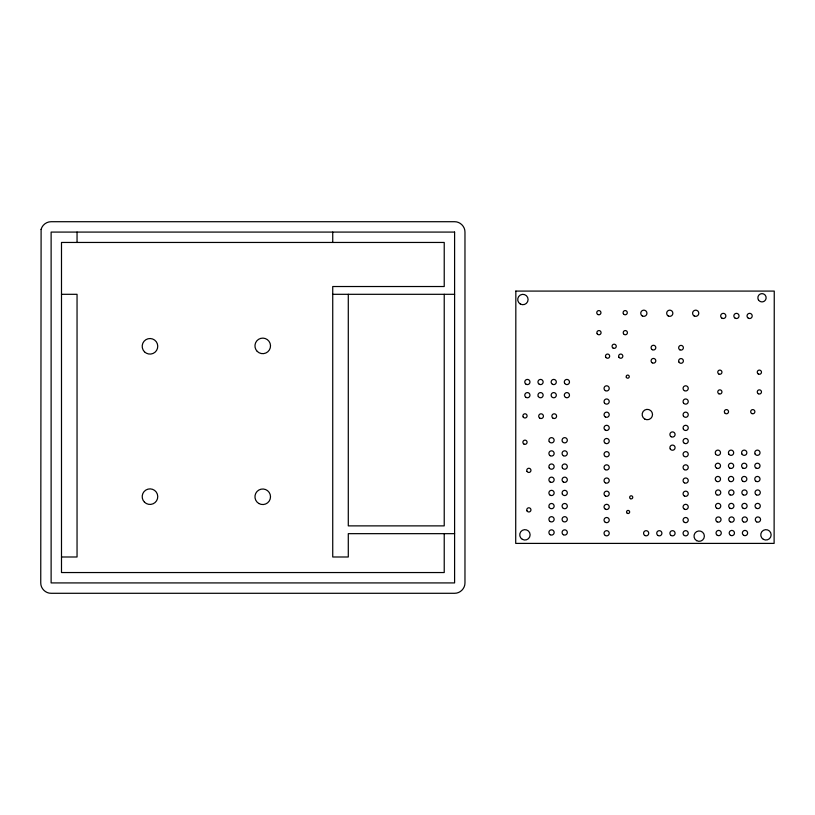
<?xml version="1.0" encoding="UTF-8"?>
<svg xmlns="http://www.w3.org/2000/svg" width="815" height="815" viewBox="0 0 815 815"><rect width="100%" height="100%" fill="white"/><g stroke="black" fill="none" stroke-linecap="round" stroke-linejoin="round"><path stroke-width="1.22" d="M61.492 294.307L77.048 294.307L77.048 556.991L61.492 556.991M332.734 294.307L454.597 294.307M454.597 533.662L348.29 533.662L348.29 556.991L332.734 556.991L332.734 286.523L444.226 286.523L444.226 242.452L61.492 242.452L61.492 572.548L444.226 572.548L444.226 533.662M444.226 294.307L444.226 525.879L348.29 525.879L348.29 294.307M332.734 232.081L332.734 242.452M77.048 232.081L77.048 242.452M515.834 291.087L515.712 543.401L774.118 543.401L774.25 291.087L515.834 291.087M41.107 229.392L40.75 582.919C40.648 588.481 45.559 593.391 51.121 593.289L454.597 593.289C460.149 593.391 465.059 588.481 464.968 582.919L464.968 232.081C465.059 226.519 460.149 221.609 454.597 221.711L51.121 221.711C46.537 221.67 42.237 224.96 41.107 229.392M454.597 232.081L51.121 232.081L51.121 582.919L454.597 582.919L454.597 232.081M144.469 502.152A7.773 7.773 0 0 0 157.489 498.668A7.773 7.773 0 0 0 147.963 489.143A7.773 7.773 0 0 0 144.469 502.152M144.469 351.805A7.773 7.773 0 0 0 157.489 348.321A7.773 7.773 0 0 0 147.963 338.796A7.773 7.773 0 0 0 144.469 351.805M258.844 503.507A7.773 7.773 0 0 0 270.509 496.773A7.773 7.773 0 0 0 258.844 490.039A7.773 7.773 0 0 0 258.844 503.507M257.234 351.387A7.773 7.773 0 0 0 270.244 347.903A7.773 7.773 0 0 0 260.719 338.378A7.773 7.773 0 0 0 257.234 351.387M756.076 481.329A2.639 2.639 0 0 0 760.028 479.057A2.639 2.639 0 0 0 756.076 476.775A2.639 2.639 0 0 0 756.076 481.329M522.334 539.336A5.185 5.185 0 0 0 530.117 534.844A5.185 5.185 0 0 0 522.334 530.351A5.185 5.185 0 0 0 522.334 539.336M743.433 521.845A2.639 2.639 0 0 0 747.386 519.562A2.639 2.639 0 0 0 743.433 517.28A2.639 2.639 0 0 0 743.433 521.845M763.36 539.336A5.185 5.185 0 0 0 771.143 534.844A5.185 5.185 0 0 0 763.36 530.351A5.185 5.185 0 0 0 763.36 539.336M728.773 454.057A2.639 2.639 0 0 0 733.337 454.057A2.639 2.639 0 0 0 731.055 450.104A2.639 2.639 0 0 0 728.773 454.057M605.341 482.826A2.588 2.588 0 0 0 609.233 480.575A2.588 2.588 0 0 0 605.341 478.334A2.588 2.588 0 0 0 605.341 482.826M605.341 456.481A2.588 2.588 0 0 0 609.233 454.24A2.588 2.588 0 0 0 605.341 451.989A2.588 2.588 0 0 0 605.341 456.481M527.03 471.416A2.109 2.109 0 0 0 530.677 471.416A2.109 2.109 0 0 0 528.854 468.258A2.109 2.109 0 0 0 527.03 471.416M550.207 495.225A2.639 2.639 0 0 0 554.159 492.943A2.639 2.639 0 0 0 550.207 490.661A2.639 2.639 0 0 0 550.207 495.225M668.218 315.935A3.097 3.097 0 0 0 672.864 313.255A3.097 3.097 0 0 0 668.218 310.566A3.097 3.097 0 0 0 668.218 315.935M683.418 402.844A2.588 2.588 0 0 0 687.911 402.844A2.588 2.588 0 0 0 685.659 398.963A2.588 2.588 0 0 0 683.418 402.844M758.317 393.757A2.109 2.109 0 0 0 761.475 391.944A2.109 2.109 0 0 0 758.317 390.12A2.109 2.109 0 0 0 758.317 393.757M730.515 535.323A2.639 2.639 0 0 0 734.468 533.041A2.639 2.639 0 0 0 730.515 530.759A2.639 2.639 0 0 0 730.515 535.323M735.15 318.186A2.588 2.588 0 0 0 739.042 315.945A2.588 2.588 0 0 0 735.15 313.694A2.588 2.588 0 0 0 735.15 318.186M550.207 482.052A2.639 2.639 0 0 0 554.159 479.77A2.639 2.639 0 0 0 550.207 477.488A2.639 2.639 0 0 0 550.207 482.052M520.316 304.015A5.185 5.185 0 0 0 528.089 299.523A5.185 5.185 0 0 0 520.316 295.03A5.185 5.185 0 0 0 520.316 304.015M758.408 299.839A4.146 4.146 0 0 0 765.591 299.839A4.146 4.146 0 0 0 762.005 293.624A4.146 4.146 0 0 0 758.408 299.839M644.746 419.032A5.185 5.185 0 0 0 652.52 414.54A5.185 5.185 0 0 0 644.746 410.047A5.185 5.185 0 0 0 644.746 419.032M696.601 540.63A5.185 5.185 0 0 0 704.374 536.138A5.185 5.185 0 0 0 696.601 531.645A5.185 5.185 0 0 0 696.601 540.63M627.326 513.328A1.559 1.559 0 0 0 629.659 511.983A1.559 1.559 0 0 0 627.326 510.628A1.559 1.559 0 0 0 627.326 513.328M630.433 498.678A1.559 1.559 0 0 0 632.766 497.333A1.559 1.559 0 0 0 630.433 495.989A1.559 1.559 0 0 0 630.433 498.678M626.368 377.416A1.559 1.559 0 0 0 629.058 377.416A1.559 1.559 0 0 0 627.713 375.083A1.559 1.559 0 0 0 626.368 377.416M694.146 315.935A3.097 3.097 0 0 0 698.791 313.255A3.097 3.097 0 0 0 694.146 310.566A3.097 3.097 0 0 0 694.146 315.935M642.291 315.935A3.097 3.097 0 0 0 646.937 313.255A3.097 3.097 0 0 0 642.291 310.566A3.097 3.097 0 0 0 642.291 315.935M678.966 362.115A2.374 2.374 0 0 0 683.072 362.115A2.374 2.374 0 0 0 681.014 358.559A2.374 2.374 0 0 0 678.966 362.115M679.832 349.808A2.374 2.374 0 0 0 683.388 347.761A2.374 2.374 0 0 0 679.832 345.703A2.374 2.374 0 0 0 679.832 349.808M748.323 318.186A2.588 2.588 0 0 0 752.214 315.945A2.588 2.588 0 0 0 748.323 313.694A2.588 2.588 0 0 0 748.323 318.186M721.978 318.186A2.588 2.588 0 0 0 725.87 315.945A2.588 2.588 0 0 0 721.978 313.694A2.588 2.588 0 0 0 721.978 318.186M623.495 333.722A2.109 2.109 0 0 0 627.143 333.722A2.109 2.109 0 0 0 625.319 330.564A2.109 2.109 0 0 0 623.495 333.722M597.15 333.722A2.109 2.109 0 0 0 600.798 333.722A2.109 2.109 0 0 0 598.974 330.564A2.109 2.109 0 0 0 597.15 333.722M623.373 313.734A2.109 2.109 0 0 0 627.02 313.734A2.109 2.109 0 0 0 625.197 310.576A2.109 2.109 0 0 0 623.373 313.734M597.803 314.509A2.109 2.109 0 0 0 600.961 312.685A2.109 2.109 0 0 0 597.803 310.861A2.109 2.109 0 0 0 597.803 314.509M523.169 416.944A2.109 2.109 0 0 0 526.816 416.944A2.109 2.109 0 0 0 524.992 413.786A2.109 2.109 0 0 0 523.169 416.944M523.933 444.063A2.109 2.109 0 0 0 527.091 442.239A2.109 2.109 0 0 0 523.933 440.416A2.109 2.109 0 0 0 523.933 444.063M724.616 412.747A2.109 2.109 0 0 0 728.264 412.747A2.109 2.109 0 0 0 726.44 409.588A2.109 2.109 0 0 0 724.616 412.747M751.725 413.521A2.109 2.109 0 0 0 754.884 411.697A2.109 2.109 0 0 0 751.725 409.874A2.109 2.109 0 0 0 751.725 413.521M716.568 468.116A2.639 2.639 0 0 0 720.521 465.834A2.639 2.639 0 0 0 716.568 463.552A2.639 2.639 0 0 0 716.568 468.116M729.741 468.116A2.639 2.639 0 0 0 733.694 465.834A2.639 2.639 0 0 0 729.741 463.552A2.639 2.639 0 0 0 729.741 468.116M742.913 468.116A2.639 2.639 0 0 0 746.866 465.834A2.639 2.639 0 0 0 742.913 463.552A2.639 2.639 0 0 0 742.913 468.116M756.076 468.116A2.639 2.639 0 0 0 760.028 465.834A2.639 2.639 0 0 0 756.076 463.552A2.639 2.639 0 0 0 756.076 468.116M716.568 481.329A2.639 2.639 0 0 0 720.521 479.057A2.639 2.639 0 0 0 716.568 476.775A2.639 2.639 0 0 0 716.568 481.329M729.741 481.329A2.639 2.639 0 0 0 733.694 479.057A2.639 2.639 0 0 0 729.741 476.775A2.639 2.639 0 0 0 729.741 481.329M742.913 481.329A2.639 2.639 0 0 0 746.866 479.057A2.639 2.639 0 0 0 742.913 476.775A2.639 2.639 0 0 0 742.913 481.329M715.601 454.057A2.639 2.639 0 0 0 720.165 454.057A2.639 2.639 0 0 0 717.883 450.104A2.639 2.639 0 0 0 715.601 454.057M741.945 454.057A2.639 2.639 0 0 0 746.509 454.057A2.639 2.639 0 0 0 744.227 450.104A2.639 2.639 0 0 0 741.945 454.057M755.118 454.057A2.639 2.639 0 0 0 759.682 454.057A2.639 2.639 0 0 0 757.4 450.104A2.639 2.639 0 0 0 755.118 454.057M717.343 535.323A2.639 2.639 0 0 0 721.295 533.041A2.639 2.639 0 0 0 717.343 530.759A2.639 2.639 0 0 0 717.343 535.323M743.677 535.323A2.639 2.639 0 0 0 747.63 533.041A2.639 2.639 0 0 0 743.677 530.759A2.639 2.639 0 0 0 743.677 535.323M716.823 494.848A2.639 2.639 0 0 0 720.776 492.566A2.639 2.639 0 0 0 716.823 490.284A2.639 2.639 0 0 0 716.823 494.848M729.995 494.848A2.639 2.639 0 0 0 733.948 492.566A2.639 2.639 0 0 0 729.995 490.284A2.639 2.639 0 0 0 729.995 494.848M743.168 494.848A2.639 2.639 0 0 0 747.121 492.566A2.639 2.639 0 0 0 743.168 490.284A2.639 2.639 0 0 0 743.168 494.848M756.34 494.848A2.639 2.639 0 0 0 760.293 492.566A2.639 2.639 0 0 0 756.34 490.284A2.639 2.639 0 0 0 756.34 494.848M716.823 508.275A2.639 2.639 0 0 0 720.776 505.993A2.639 2.639 0 0 0 716.823 503.711A2.639 2.639 0 0 0 716.823 508.275M729.995 508.275A2.639 2.639 0 0 0 733.948 505.993A2.639 2.639 0 0 0 729.995 503.711A2.639 2.639 0 0 0 729.995 508.275M743.168 508.275A2.639 2.639 0 0 0 747.121 505.993A2.639 2.639 0 0 0 743.168 503.711A2.639 2.639 0 0 0 743.168 508.275M756.34 508.275A2.639 2.639 0 0 0 760.293 505.993A2.639 2.639 0 0 0 756.34 503.711A2.639 2.639 0 0 0 756.34 508.275M717.088 521.845A2.639 2.639 0 0 0 721.041 519.562A2.639 2.639 0 0 0 717.088 517.28A2.639 2.639 0 0 0 717.088 521.845M730.26 521.845A2.639 2.639 0 0 0 734.213 519.562A2.639 2.639 0 0 0 730.26 517.28A2.639 2.639 0 0 0 730.26 521.845M756.605 521.845A2.639 2.639 0 0 0 760.558 519.562A2.639 2.639 0 0 0 756.605 517.28A2.639 2.639 0 0 0 756.605 521.845M670.246 448.943A2.588 2.588 0 0 0 674.739 448.943A2.588 2.588 0 0 0 672.497 445.061A2.588 2.588 0 0 0 670.246 448.943M671.193 436.728A2.588 2.588 0 0 0 675.085 434.477A2.588 2.588 0 0 0 671.193 432.235A2.588 2.588 0 0 0 671.193 436.728M644.859 535.506A2.588 2.588 0 0 0 648.74 533.265A2.588 2.588 0 0 0 644.859 531.013A2.588 2.588 0 0 0 644.859 535.506M658.021 535.506A2.588 2.588 0 0 0 661.912 533.265A2.588 2.588 0 0 0 658.021 531.013A2.588 2.588 0 0 0 658.021 535.506M671.193 535.506A2.588 2.588 0 0 0 675.085 533.265A2.588 2.588 0 0 0 671.193 531.013A2.588 2.588 0 0 0 671.193 535.506M684.366 390.63A2.588 2.588 0 0 0 688.257 388.378A2.588 2.588 0 0 0 684.366 386.137A2.588 2.588 0 0 0 684.366 390.63M683.418 416.017A2.588 2.588 0 0 0 687.911 416.017A2.588 2.588 0 0 0 685.659 412.135A2.588 2.588 0 0 0 683.418 416.017M683.418 429.189A2.588 2.588 0 0 0 687.911 429.189A2.588 2.588 0 0 0 685.659 425.298A2.588 2.588 0 0 0 683.418 429.189M684.366 443.309A2.588 2.588 0 0 0 688.257 441.068A2.588 2.588 0 0 0 684.366 438.816A2.588 2.588 0 0 0 684.366 443.309M684.366 456.481A2.588 2.588 0 0 0 688.257 454.24A2.588 2.588 0 0 0 684.366 451.989A2.588 2.588 0 0 0 684.366 456.481M684.366 469.654A2.588 2.588 0 0 0 688.257 467.403A2.588 2.588 0 0 0 684.366 465.161A2.588 2.588 0 0 0 684.366 469.654M684.366 482.826A2.588 2.588 0 0 0 688.257 480.575A2.588 2.588 0 0 0 684.366 478.334A2.588 2.588 0 0 0 684.366 482.826M684.366 495.989A2.588 2.588 0 0 0 688.257 493.747A2.588 2.588 0 0 0 684.366 491.506A2.588 2.588 0 0 0 684.366 495.989M684.366 509.161A2.588 2.588 0 0 0 688.257 506.92A2.588 2.588 0 0 0 684.366 504.668A2.588 2.588 0 0 0 684.366 509.161M684.366 522.334A2.588 2.588 0 0 0 688.257 520.092A2.588 2.588 0 0 0 684.366 517.841A2.588 2.588 0 0 0 684.366 522.334M684.366 535.506A2.588 2.588 0 0 0 688.257 533.265A2.588 2.588 0 0 0 684.366 531.013A2.588 2.588 0 0 0 684.366 535.506M605.341 535.506A2.588 2.588 0 0 0 609.233 533.265A2.588 2.588 0 0 0 605.341 531.013A2.588 2.588 0 0 0 605.341 535.506M605.341 522.334A2.588 2.588 0 0 0 609.233 520.092A2.588 2.588 0 0 0 605.341 517.841A2.588 2.588 0 0 0 605.341 522.334M605.341 509.161A2.588 2.588 0 0 0 609.233 506.92A2.588 2.588 0 0 0 605.341 504.668A2.588 2.588 0 0 0 605.341 509.161M605.341 495.989A2.588 2.588 0 0 0 609.233 493.747A2.588 2.588 0 0 0 605.341 491.506A2.588 2.588 0 0 0 605.341 495.989M605.341 469.654A2.588 2.588 0 0 0 609.233 467.403A2.588 2.588 0 0 0 605.341 465.161A2.588 2.588 0 0 0 605.341 469.654M605.341 443.309A2.588 2.588 0 0 0 609.233 441.068A2.588 2.588 0 0 0 605.341 438.816A2.588 2.588 0 0 0 605.341 443.309M605.341 430.137A2.588 2.588 0 0 0 609.233 427.895A2.588 2.588 0 0 0 605.341 425.644A2.588 2.588 0 0 0 605.341 430.137M605.341 416.964A2.588 2.588 0 0 0 609.233 414.723A2.588 2.588 0 0 0 605.341 412.482A2.588 2.588 0 0 0 605.341 416.964M604.394 402.844A2.588 2.588 0 0 0 608.886 402.844A2.588 2.588 0 0 0 606.635 398.963A2.588 2.588 0 0 0 604.394 402.844M605.341 390.63A2.588 2.588 0 0 0 609.233 388.378A2.588 2.588 0 0 0 605.341 386.137A2.588 2.588 0 0 0 605.341 390.63M549.239 441.577A2.639 2.639 0 0 0 553.803 441.577A2.639 2.639 0 0 0 551.521 437.624A2.639 2.639 0 0 0 549.239 441.577M562.411 441.577A2.639 2.639 0 0 0 566.975 441.577A2.639 2.639 0 0 0 564.693 437.624A2.639 2.639 0 0 0 562.411 441.577M550.207 455.717A2.639 2.639 0 0 0 554.159 453.435A2.639 2.639 0 0 0 550.207 451.153A2.639 2.639 0 0 0 550.207 455.717M563.379 455.717A2.639 2.639 0 0 0 567.332 453.435A2.639 2.639 0 0 0 563.379 451.153A2.639 2.639 0 0 0 563.379 455.717M549.239 467.922A2.639 2.639 0 0 0 553.803 467.922A2.639 2.639 0 0 0 551.521 463.969A2.639 2.639 0 0 0 549.239 467.922M562.411 467.922A2.639 2.639 0 0 0 566.975 467.922A2.639 2.639 0 0 0 564.693 463.969A2.639 2.639 0 0 0 562.411 467.922M563.379 482.052A2.639 2.639 0 0 0 567.332 479.77A2.639 2.639 0 0 0 563.379 477.488A2.639 2.639 0 0 0 563.379 482.052M562.411 494.257A2.639 2.639 0 0 0 566.975 494.257A2.639 2.639 0 0 0 564.693 490.314A2.639 2.639 0 0 0 562.411 494.257M549.239 507.429A2.639 2.639 0 0 0 553.803 507.429A2.639 2.639 0 0 0 551.521 503.476A2.639 2.639 0 0 0 549.239 507.429M563.379 508.397A2.639 2.639 0 0 0 567.332 506.115A2.639 2.639 0 0 0 563.379 503.833A2.639 2.639 0 0 0 563.379 508.397M550.207 521.569A2.639 2.639 0 0 0 554.159 519.287A2.639 2.639 0 0 0 550.207 517.005A2.639 2.639 0 0 0 550.207 521.569M563.379 521.569A2.639 2.639 0 0 0 567.332 519.287A2.639 2.639 0 0 0 563.379 517.005A2.639 2.639 0 0 0 563.379 521.569M550.207 534.742A2.639 2.639 0 0 0 554.159 532.46A2.639 2.639 0 0 0 550.207 530.178A2.639 2.639 0 0 0 550.207 534.742M563.379 534.742A2.639 2.639 0 0 0 567.332 532.46A2.639 2.639 0 0 0 563.379 530.178A2.639 2.639 0 0 0 563.379 534.742M526.082 397.425A2.588 2.588 0 0 0 529.974 395.183A2.588 2.588 0 0 0 526.082 392.932A2.588 2.588 0 0 0 526.082 397.425M526.082 384.252A2.588 2.588 0 0 0 529.974 382.011A2.588 2.588 0 0 0 526.082 379.759A2.588 2.588 0 0 0 526.082 384.252M538.308 396.477A2.588 2.588 0 0 0 542.8 396.477A2.588 2.588 0 0 0 540.549 392.586A2.588 2.588 0 0 0 538.308 396.477M539.255 384.252A2.588 2.588 0 0 0 543.147 382.011A2.588 2.588 0 0 0 539.255 379.759A2.588 2.588 0 0 0 539.255 384.252M551.48 396.477A2.588 2.588 0 0 0 555.973 396.477A2.588 2.588 0 0 0 553.721 392.586A2.588 2.588 0 0 0 551.48 396.477M552.427 384.252A2.588 2.588 0 0 0 556.319 382.011A2.588 2.588 0 0 0 552.427 379.759A2.588 2.588 0 0 0 552.427 384.252M565.6 397.425A2.588 2.588 0 0 0 569.481 395.183A2.588 2.588 0 0 0 565.6 392.932A2.588 2.588 0 0 0 565.6 397.425M564.652 383.305A2.588 2.588 0 0 0 569.135 383.305A2.588 2.588 0 0 0 566.894 379.413A2.588 2.588 0 0 0 564.652 383.305M718.799 374.004A2.109 2.109 0 0 0 721.958 372.18A2.109 2.109 0 0 0 718.799 370.356A2.109 2.109 0 0 0 718.799 374.004M758.317 374.004A2.109 2.109 0 0 0 761.475 372.18A2.109 2.109 0 0 0 758.317 370.356A2.109 2.109 0 0 0 758.317 374.004M718.799 393.757A2.109 2.109 0 0 0 721.958 391.944A2.109 2.109 0 0 0 718.799 390.12A2.109 2.109 0 0 0 718.799 393.757M527.03 510.934A2.109 2.109 0 0 0 530.677 510.934A2.109 2.109 0 0 0 528.854 507.776A2.109 2.109 0 0 0 527.03 510.934M539.876 418.227A2.374 2.374 0 0 0 543.432 416.18A2.374 2.374 0 0 0 539.876 414.122A2.374 2.374 0 0 0 539.876 418.227M553.049 418.227A2.374 2.374 0 0 0 556.604 416.18A2.374 2.374 0 0 0 553.049 414.122A2.374 2.374 0 0 0 553.049 418.227M652.265 362.848A2.374 2.374 0 0 0 655.82 360.801A2.374 2.374 0 0 0 652.265 358.753A2.374 2.374 0 0 0 652.265 362.848M652.265 349.686A2.374 2.374 0 0 0 655.82 347.628A2.374 2.374 0 0 0 652.265 345.58A2.374 2.374 0 0 0 652.265 349.686M605.749 357.214A2.109 2.109 0 0 0 609.386 357.214A2.109 2.109 0 0 0 607.562 354.056A2.109 2.109 0 0 0 605.749 357.214M613.104 348.107A2.109 2.109 0 0 0 616.262 346.283A2.109 2.109 0 0 0 613.104 344.46A2.109 2.109 0 0 0 613.104 348.107M618.911 357.214A2.109 2.109 0 0 0 622.558 357.214A2.109 2.109 0 0 0 620.735 354.056A2.109 2.109 0 0 0 618.911 357.214"/></g></svg>
